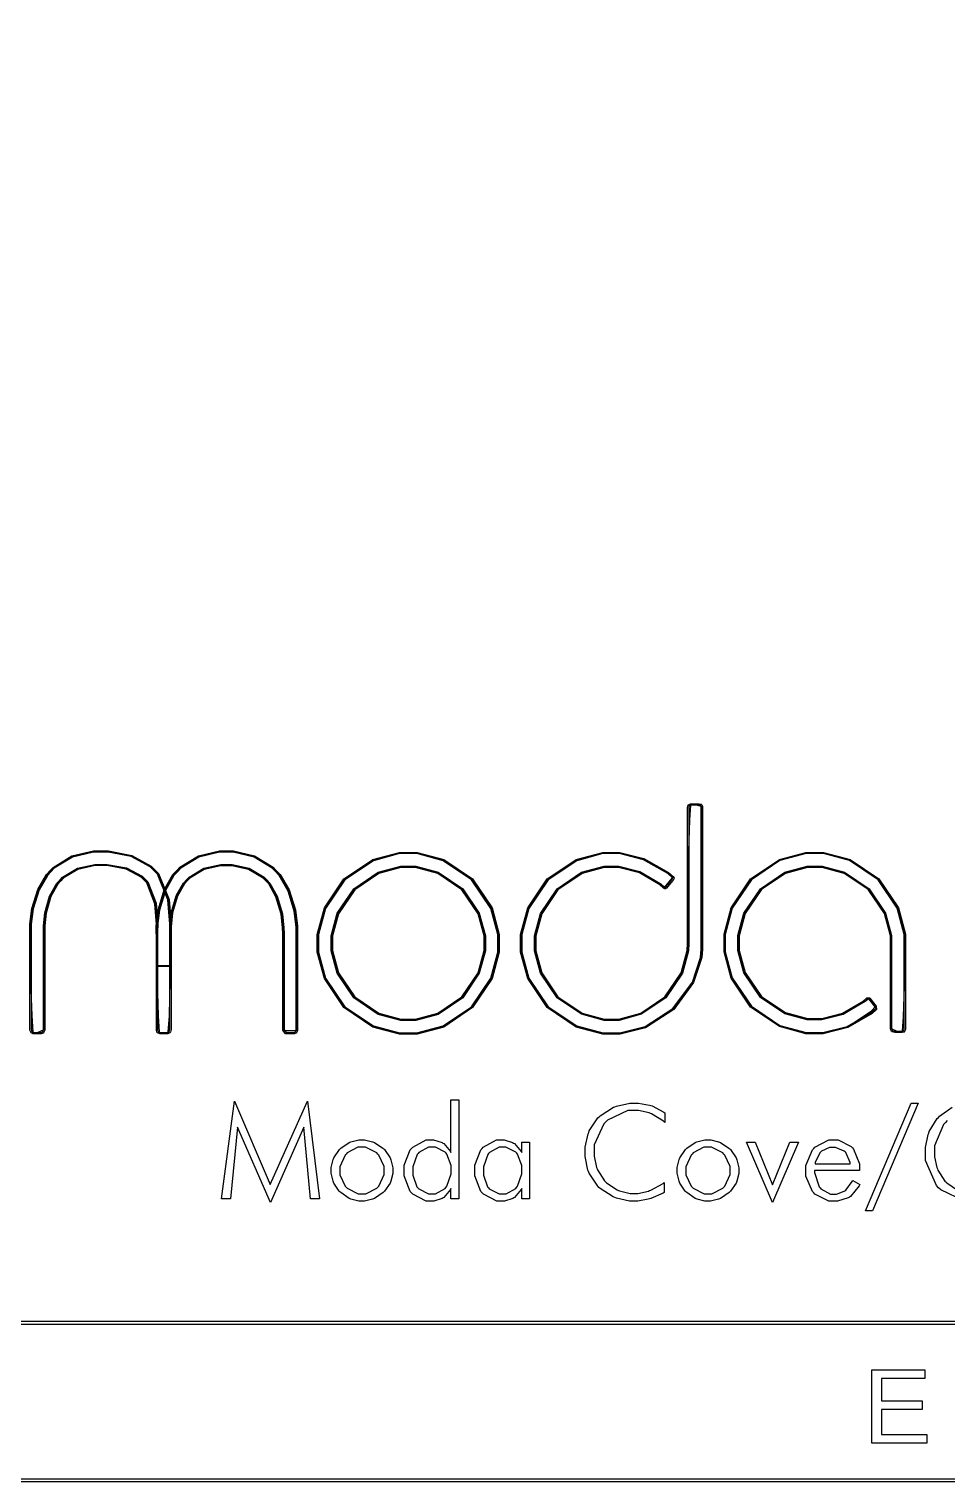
# Model space of a CAD drawing. Extents: x 0.54 to 10.46, y 0.74 to 7.76.
# Drawn here: x 8.456 to 9.43, y 0.739 to 2.281 of the extents above; entities that cross this region are included whole.
import ezdxf

# ---------------------------------------------------------------- set-up
doc = ezdxf.new("R2010")
doc.units = 0
doc.layers.get('0').update_dxf_attribs({"linetype": 'CONTINUOUS'})

msp = doc.modelspace()

# ---------------------------------------------------------------- linework, layer by layer
at = {"color": 0}
for points in [[(10.4631, 0.73899), (0.53689, 0.73899), (0.53646, 0.73899), (0.53516, 0.74029), (0.53516, 0.74072), (0.53516, 7.75928), (0.53516, 7.75971), (0.53646, 7.76101), (0.53689, 7.76101), (10.4631, 7.76101), (10.4635, 7.76101), (10.4648, 7.75971), (10.4648, 7.75928), (10.4648, 0.74072), (10.4648, 0.74029), (10.4635, 0.73899), (10.4631, 0.73899)], [(0.53863, 0.74246), (10.4614, 0.74246), (10.4614, 7.75754), (0.53863, 7.75754), (0.53863, 0.74246)], [(10.296, 0.90609), (0.87115, 0.90609), (0.87071, 0.90609), (0.86941, 0.90739), (0.86941, 0.90782), (0.86941, 7.59218), (0.86941, 7.59261), (0.87071, 7.59392), (0.87115, 7.59392), (10.296, 7.59392), (10.2964, 7.59392), (10.2977, 7.59261), (10.2977, 7.59218), (10.2977, 0.90782), (10.2977, 0.90739), (10.2964, 0.90609), (10.296, 0.90609)], [(0.87289, 0.90956), (10.2943, 0.90956), (10.2943, 7.59044), (0.87289, 7.59044), (0.87289, 0.90956)], [(9.074, 1.21419), (9.06456, 1.21419), (9.0364, 1.22184), (9.00569, 1.24251), (8.98503, 1.27322), (8.97743, 1.30138), (8.97743, 1.31071), (8.97743, 1.32015), (8.98503, 1.34831), (9.00569, 1.37902), (9.0364, 1.39968), (9.06456, 1.40728), (9.074, 1.40728), (9.08257, 1.40728), (9.10835, 1.40082), (9.1345, 1.38596), (9.13926, 1.38173), (9.13926, 1.38173), (9.14014, 1.38043), (9.14019, 1.38015), (9.14019, 1.37999), (9.13965, 1.37836), (9.13954, 1.3782), (9.13894, 1.3775), (9.1351, 1.37272), (9.13238, 1.3693), (9.13238, 1.3693), (9.13222, 1.36914), (9.13112, 1.36849), (9.13081, 1.36849), (9.13032, 1.36849), (9.12896, 1.36936), (9.12896, 1.36936), (9.12522, 1.37288), (9.10357, 1.38558), (9.08138, 1.39117), (9.074, 1.39117), (9.06614, 1.39117), (9.04269, 1.38487), (9.01708, 1.36762), (8.99983, 1.34201), (8.99354, 1.31858), (8.99354, 1.31071), (8.99354, 1.3029), (8.99983, 1.27946), (9.01708, 1.25391), (9.04269, 1.23665), (9.06614, 1.23031), (9.074, 1.23031), (9.08171, 1.23031), (9.10493, 1.23665), (9.13038, 1.25391), (9.14774, 1.27951), (9.15429, 1.30295), (9.1544, 1.31076), (9.15446, 1.31646), (9.15457, 1.34451), (9.15457, 1.35726), (9.15457, 1.36149), (9.15451, 1.45486), (9.15451, 1.45486), (9.15511, 1.45742), (9.15539, 1.45768), (9.15554, 1.4579), (9.15782, 1.45888), (9.15858, 1.45888), (9.16672, 1.45888), (9.16672, 1.45888), (9.16917, 1.45828), (9.16943, 1.45801), (9.1696, 1.45785), (9.17051, 1.45589), (9.17051, 1.45524), (9.17051, 1.30691), (9.17036, 1.30452), (9.16976, 1.29557), (9.16103, 1.2691), (9.13997, 1.2404), (9.10997, 1.22119), (9.08296, 1.21419), (9.074, 1.21419)], [(9.13883, 1.38124), (9.13444, 1.38509), (9.10921, 1.39968), (9.08279, 1.40657), (9.074, 1.40657), (9.06467, 1.40657), (9.03668, 1.39908), (9.00618, 1.37853), (8.98563, 1.34804), (8.97814, 1.3201), (8.97814, 1.31076), (8.97814, 1.30149), (8.98563, 1.27349), (9.00618, 1.243), (9.03668, 1.22244), (9.06467, 1.21484), (9.074, 1.21484), (9.08296, 1.21484), (9.10992, 1.22184), (9.13965, 1.24099), (9.16049, 1.26953), (9.16906, 1.29574), (9.16965, 1.30458), (9.16971, 1.30518), (9.16971, 1.31174), (9.16976, 1.3291), (9.16982, 1.3533), (9.16982, 1.38081), (9.16982, 1.40815), (9.16982, 1.43201), (9.16982, 1.44883), (9.16986, 1.45518), (9.16986, 1.45518), (9.16906, 1.45594), (9.16303, 1.45785), (9.15858, 1.45822), (9.15858, 1.45822), (9.15771, 1.45742), (9.15662, 1.44174), (9.15565, 1.40864), (9.15528, 1.37614), (9.15528, 1.36144), (9.15528, 1.36144), (9.15528, 1.36144), (9.15528, 1.34473), (9.15517, 1.31652), (9.15511, 1.31076), (9.155, 1.3029), (9.14844, 1.27924), (9.13108, 1.25347), (9.10542, 1.23606), (9.08182, 1.22966), (9.074, 1.22966), (9.06608, 1.22966), (9.04243, 1.23606), (9.0166, 1.25347), (8.99918, 1.27924), (8.99283, 1.3029), (8.99283, 1.31076), (8.99283, 1.31868), (8.99918, 1.34234), (9.0166, 1.36811), (9.04243, 1.38552), (9.06608, 1.39187), (9.074, 1.39187), (9.08154, 1.39187), (9.10433, 1.38601), (9.12582, 1.37326), (9.12944, 1.36985), (9.13004, 1.36985), (9.13829, 1.37988), (9.13883, 1.38124)], [(9.074, 1.40593), (9.06472, 1.40593), (9.03694, 1.39844), (9.00667, 1.37804), (8.98628, 1.34777), (8.97879, 1.31999), (8.97879, 1.31071), (8.97879, 1.30149), (8.98628, 1.27371), (9.00667, 1.24349), (9.03694, 1.22309), (9.06472, 1.21555), (9.074, 1.21555), (9.08285, 1.21555), (9.10949, 1.22249), (9.139, 1.24137), (9.15978, 1.26964), (9.16835, 1.29579), (9.16894, 1.30463), (9.16917, 1.30697), (9.16917, 1.45524), (9.16917, 1.45568), (9.16862, 1.45692), (9.16851, 1.45697), (9.16835, 1.45714), (9.16683, 1.45751), (9.16683, 1.45751), (9.15858, 1.45751), (9.15804, 1.45751), (9.15653, 1.45692), (9.15642, 1.45676), (9.15625, 1.4566), (9.15593, 1.45497), (9.15593, 1.45497), (9.15597, 1.36149), (9.15597, 1.35726), (9.15597, 1.34451), (9.15588, 1.31641), (9.15582, 1.31071), (9.15571, 1.30279), (9.14903, 1.27892), (9.13135, 1.25293), (9.10547, 1.23541), (9.08188, 1.22895), (9.074, 1.22895), (9.06603, 1.22895), (9.04215, 1.23541), (9.01617, 1.25293), (8.99858, 1.27892), (8.99219, 1.30279), (8.99219, 1.31071), (8.99219, 1.31868), (8.99858, 1.34256), (9.01617, 1.36854), (9.04215, 1.38612), (9.06603, 1.39253), (9.074, 1.39253), (9.08149, 1.39253), (9.10406, 1.38683), (9.12614, 1.37392), (9.12993, 1.37033), (9.12993, 1.37033), (9.13058, 1.36985), (9.13081, 1.36985), (9.13086, 1.36985), (9.13097, 1.36985), (9.13124, 1.37012), (9.13129, 1.37017), (9.13129, 1.37017), (9.134, 1.37353), (9.13786, 1.37831), (9.13846, 1.37902), (9.13851, 1.37912), (9.13878, 1.37994), (9.13878, 1.37999), (9.13872, 1.3801), (9.1384, 1.38064), (9.1384, 1.38064), (9.13835, 1.3807), (9.13362, 1.38482), (9.10786, 1.39953), (9.08247, 1.40593), (9.074, 1.40593)], [(8.46886, 1.21468), (8.46875, 1.21468), (8.46847, 1.21468), (8.46847, 1.21468), (8.46121, 1.21468), (8.46044, 1.21468), (8.45833, 1.21571), (8.45817, 1.21587), (8.45779, 1.21625), (8.45692, 1.2187), (8.45692, 1.21951), (8.45692, 1.3227), (8.45682, 1.32373), (8.45692, 1.33122), (8.45893, 1.34771), (8.46528, 1.368), (8.47433, 1.38363), (8.47835, 1.38786), (8.48156, 1.39133), (8.50151, 1.40354), (8.52431, 1.40881), (8.53196, 1.40881), (8.54015, 1.40881), (8.56489, 1.40403), (8.58539, 1.39279), (8.58854, 1.3896), (8.59321, 1.38487), (8.60471, 1.35731), (8.60678, 1.33122), (8.60672, 1.32715), (8.60667, 1.32552), (8.60667, 1.32487), (8.60667, 1.32341), (8.60667, 1.32292), (8.60667, 1.21913), (8.60667, 1.21913), (8.6059, 1.21631), (8.60562, 1.21593), (8.60542, 1.21577), (8.60314, 1.21468), (8.60237, 1.21468), (8.59543, 1.21468), (8.59457, 1.21468), (8.59218, 1.21577), (8.59201, 1.21598), (8.59169, 1.21631), (8.59099, 1.21843), (8.59099, 1.21913), (8.59099, 1.32292), (8.59099, 1.32406), (8.59099, 1.32693), (8.59104, 1.32731), (8.5911, 1.33078), (8.58957, 1.35281), (8.58094, 1.375), (8.57742, 1.37858), (8.57503, 1.38102), (8.55881, 1.38954), (8.53863, 1.39318), (8.53196, 1.39318), (8.52593, 1.39318), (8.50786, 1.38921), (8.49229, 1.37988), (8.48981, 1.37723), (8.48643, 1.3737), (8.47906, 1.36035), (8.47401, 1.34288), (8.47254, 1.32916), (8.47254, 1.32487), (8.47254, 1.32341), (8.47254, 1.21935), (8.47254, 1.21843), (8.47136, 1.21571), (8.47114, 1.21549), (8.47092, 1.21533), (8.46886, 1.21468), (8.46886, 1.21468)], [(8.60237, 1.21539), (8.59543, 1.21539), (8.59446, 1.21631), (8.59326, 1.23378), (8.59213, 1.27056), (8.59174, 1.30664), (8.59169, 1.32292), (8.59169, 1.32292), (8.59174, 1.32753), (8.59022, 1.35243), (8.58149, 1.37543), (8.5779, 1.37907), (8.57547, 1.38151), (8.55908, 1.39014), (8.53874, 1.39382), (8.53201, 1.39382), (8.52587, 1.39382), (8.50754, 1.38981), (8.49181, 1.38043), (8.48931, 1.37771), (8.48589, 1.37413), (8.4784, 1.36062), (8.47331, 1.34299), (8.47185, 1.3291), (8.47185, 1.32482), (8.47185, 1.32335), (8.47185, 1.21935), (8.47103, 1.21837), (8.46528, 1.21593), (8.46121, 1.21539), (8.46121, 1.21539), (8.46029, 1.21642), (8.4591, 1.23394), (8.45801, 1.27062), (8.45762, 1.30653), (8.45757, 1.3227), (8.45757, 1.3227), (8.45751, 1.32362), (8.45757, 1.331), (8.45958, 1.34733), (8.46588, 1.36762), (8.47483, 1.38319), (8.47885, 1.38742), (8.48204, 1.3909), (8.50185, 1.40294), (8.52447, 1.4081), (8.53201, 1.4081), (8.54015, 1.4081), (8.56461, 1.40332), (8.5849, 1.39225), (8.58806, 1.38911), (8.59267, 1.38444), (8.60406, 1.35715), (8.60607, 1.33122), (8.60601, 1.32715), (8.60596, 1.32612), (8.6059, 1.30843), (8.60547, 1.2711), (8.60444, 1.23389), (8.60325, 1.21636), (8.60237, 1.21539)], [(8.53196, 1.40744), (8.52447, 1.40744), (8.50206, 1.40229), (8.48247, 1.39035), (8.47933, 1.38694), (8.47537, 1.38276), (8.46653, 1.3674), (8.46029, 1.34738), (8.45828, 1.33116), (8.45822, 1.32378), (8.45828, 1.32275), (8.45828, 1.21946), (8.45828, 1.21946), (8.45893, 1.21712), (8.45921, 1.21685), (8.45931, 1.21674), (8.46072, 1.21609), (8.46121, 1.21609), (8.46858, 1.21609), (8.46897, 1.21609), (8.47011, 1.21647), (8.47026, 1.21658), (8.47038, 1.21674), (8.47114, 1.2187), (8.47114, 1.21935), (8.47114, 1.32335), (8.47114, 1.32482), (8.47114, 1.32916), (8.47265, 1.34315), (8.47781, 1.36095), (8.48535, 1.37457), (8.48882, 1.3782), (8.49138, 1.38091), (8.50726, 1.39046), (8.52576, 1.39453), (8.53196, 1.39453), (8.53879, 1.39453), (8.55935, 1.39079), (8.5759, 1.38205), (8.5784, 1.37956), (8.58203, 1.37587), (8.59093, 1.35319), (8.59244, 1.33084), (8.59244, 1.32731), (8.59239, 1.32693), (8.59239, 1.32395), (8.59239, 1.32292), (8.59239, 1.21908), (8.59239, 1.21853), (8.59283, 1.21712), (8.59304, 1.21691), (8.59315, 1.2168), (8.59483, 1.21609), (8.59543, 1.21609), (8.60237, 1.21609), (8.60292, 1.21609), (8.60444, 1.21674), (8.6046, 1.21685), (8.60476, 1.21707), (8.60525, 1.21908), (8.60525, 1.21908), (8.60525, 1.32292), (8.60525, 1.32357), (8.60525, 1.32503), (8.60525, 1.32552), (8.60531, 1.32715), (8.60536, 1.33116), (8.60335, 1.35693), (8.59213, 1.38401), (8.58757, 1.38862), (8.58447, 1.39176), (8.56435, 1.40272), (8.54004, 1.40744), (8.53196, 1.40744)], [(8.73687, 1.21457), (8.73671, 1.21457), (8.73639, 1.21463), (8.73639, 1.21463), (8.72928, 1.21463), (8.72819, 1.21463), (8.7251, 1.21853), (8.7251, 1.21886), (8.7251, 1.32064), (8.7251, 1.32102), (8.72499, 1.32726), (8.72331, 1.34185), (8.71789, 1.36003), (8.71024, 1.37375), (8.70676, 1.37739), (8.70426, 1.38005), (8.68892, 1.38921), (8.67122, 1.39313), (8.66536, 1.39313), (8.65944, 1.39313), (8.64188, 1.38921), (8.62663, 1.38005), (8.62418, 1.37744), (8.62082, 1.37386), (8.61344, 1.36062), (8.60824, 1.34294), (8.60661, 1.32834), (8.60656, 1.32167), (8.60661, 1.32075), (8.60667, 1.32026), (8.60667, 1.28668), (8.60667, 1.28651), (8.60612, 1.28597), (8.60596, 1.28597), (8.59169, 1.28597), (8.59147, 1.28597), (8.59099, 1.28651), (8.59099, 1.28668), (8.59099, 1.32004), (8.59093, 1.32113), (8.59093, 1.32894), (8.59293, 1.34625), (8.59933, 1.36746), (8.60861, 1.38368), (8.61274, 1.38807), (8.61594, 1.39154), (8.63558, 1.4036), (8.65788, 1.40881), (8.66536, 1.40881), (8.67279, 1.40881), (8.69515, 1.4036), (8.71496, 1.39154), (8.71821, 1.38807), (8.72239, 1.38368), (8.73182, 1.3674), (8.7385, 1.34625), (8.74067, 1.32894), (8.74078, 1.32113), (8.74078, 1.32004), (8.74078, 1.21891), (8.74078, 1.21804), (8.73964, 1.21566), (8.73942, 1.21544), (8.73921, 1.21528), (8.73742, 1.21457), (8.73687, 1.21457)], [(8.74007, 1.21891), (8.74007, 1.32004), (8.74007, 1.32096), (8.73996, 1.32861), (8.73785, 1.34581), (8.73122, 1.36697), (8.72185, 1.38319), (8.71772, 1.38759), (8.71446, 1.391), (8.69488, 1.403), (8.67275, 1.4081), (8.66536, 1.4081), (8.65799, 1.4081), (8.63585, 1.403), (8.61638, 1.391), (8.61322, 1.38759), (8.6091, 1.38325), (8.59999, 1.36708), (8.59358, 1.34592), (8.59164, 1.32872), (8.59164, 1.32102), (8.59169, 1.31999), (8.59169, 1.28668), (8.60596, 1.28668), (8.60596, 1.32026), (8.60596, 1.32189), (8.6059, 1.32666), (8.60736, 1.34147), (8.61253, 1.36008), (8.62017, 1.37413), (8.62369, 1.37788), (8.62614, 1.38053), (8.6416, 1.38986), (8.6594, 1.39382), (8.66536, 1.39382), (8.67128, 1.39382), (8.68918, 1.38981), (8.70475, 1.38048), (8.70731, 1.37782), (8.71083, 1.37408), (8.71864, 1.36003), (8.72407, 1.34142), (8.72569, 1.32677), (8.72581, 1.32221), (8.72581, 1.32064), (8.72581, 1.21891), (8.72667, 1.21804), (8.73915, 1.21804), (8.74007, 1.21891)], [(8.66536, 1.39453), (8.67139, 1.39453), (8.68946, 1.39046), (8.70524, 1.38102), (8.70779, 1.37831), (8.71132, 1.37462), (8.71912, 1.36068), (8.72467, 1.34218), (8.7264, 1.32731), (8.72651, 1.32102), (8.72651, 1.32064), (8.72646, 1.21891), (8.72646, 1.21886), (8.72857, 1.21598), (8.72928, 1.21598), (8.73649, 1.21598), (8.73699, 1.21598), (8.73833, 1.21636), (8.73856, 1.21652), (8.73867, 1.21663), (8.73936, 1.21837), (8.73936, 1.21891), (8.73936, 1.32004), (8.73936, 1.32048), (8.73926, 1.32775), (8.73725, 1.34478), (8.73074, 1.36627), (8.72136, 1.38276), (8.71718, 1.38715), (8.71397, 1.39051), (8.69461, 1.40235), (8.67264, 1.40744), (8.66536, 1.40744), (8.65804, 1.40744), (8.63613, 1.40235), (8.61686, 1.39051), (8.61372, 1.3871), (8.60965, 1.38276), (8.60058, 1.36681), (8.59424, 1.34592), (8.59233, 1.32888), (8.59229, 1.32113), (8.59239, 1.32004), (8.59239, 1.28733), (8.60525, 1.28733), (8.60525, 1.32069), (8.60519, 1.32167), (8.60525, 1.32845), (8.60688, 1.34326), (8.61219, 1.36127), (8.61979, 1.37473), (8.62321, 1.37836), (8.62571, 1.38108), (8.64133, 1.39051), (8.65935, 1.39453), (8.66536, 1.39453)], [(8.85829, 1.21419), (8.84885, 1.21419), (8.82069, 1.22184), (8.78999, 1.24251), (8.76932, 1.27322), (8.76172, 1.30138), (8.76172, 1.31071), (8.76172, 1.32015), (8.76932, 1.34831), (8.78999, 1.37902), (8.82069, 1.39968), (8.84885, 1.40728), (8.85829, 1.40728), (8.86768, 1.40728), (8.89583, 1.39968), (8.92654, 1.37902), (8.94721, 1.34831), (8.95486, 1.32015), (8.95486, 1.31071), (8.95486, 1.30138), (8.94721, 1.27322), (8.92654, 1.24251), (8.89583, 1.22184), (8.86768, 1.21419), (8.85829, 1.21419)], [(8.85829, 1.40657), (8.84896, 1.40657), (8.82101, 1.39908), (8.79053, 1.37853), (8.76997, 1.34804), (8.76243, 1.3201), (8.76243, 1.31076), (8.76243, 1.30149), (8.76997, 1.27349), (8.79053, 1.243), (8.82101, 1.22244), (8.84896, 1.2149), (8.85829, 1.2149), (8.86757, 1.2149), (8.89556, 1.22244), (8.926, 1.243), (8.94656, 1.27349), (8.95415, 1.30149), (8.95415, 1.31076), (8.95415, 1.3201), (8.94656, 1.34804), (8.926, 1.37853), (8.89556, 1.39908), (8.86757, 1.40657), (8.85829, 1.40657)], [(8.85829, 1.40593), (8.84901, 1.40593), (8.82124, 1.39844), (8.79101, 1.37804), (8.77061, 1.34777), (8.76313, 1.31999), (8.76313, 1.31071), (8.76313, 1.30149), (8.77061, 1.27371), (8.79101, 1.24349), (8.82124, 1.22309), (8.84901, 1.21555), (8.85829, 1.21555), (8.86751, 1.21555), (8.89529, 1.22309), (8.92551, 1.24349), (8.9459, 1.27371), (8.95344, 1.30149), (8.95344, 1.31071), (8.95344, 1.31999), (8.9459, 1.34777), (8.92551, 1.37804), (8.89529, 1.39844), (8.86751, 1.40593), (8.85829, 1.40593)], [(9.28956, 1.21468), (9.28017, 1.21468), (9.25206, 1.22228), (9.22146, 1.24295), (9.20079, 1.2736), (9.19325, 1.30165), (9.19325, 1.31098), (9.19325, 1.32037), (9.20079, 1.34847), (9.22146, 1.37907), (9.25206, 1.39974), (9.28017, 1.40728), (9.28956, 1.40728), (9.29889, 1.40728), (9.32693, 1.39974), (9.35758, 1.37907), (9.37825, 1.34847), (9.38585, 1.32037), (9.38585, 1.31098), (9.38585, 1.22), (9.38585, 1.21924), (9.38476, 1.21707), (9.3846, 1.21685), (9.38428, 1.21658), (9.38232, 1.21593), (9.38172, 1.21593), (9.37429, 1.21593), (9.37429, 1.21593), (9.37147, 1.2168), (9.37115, 1.21707), (9.37088, 1.21728), (9.36974, 1.22005), (9.36974, 1.22092), (9.36974, 1.31098), (9.36974, 1.31879), (9.36339, 1.34223), (9.34619, 1.36773), (9.32069, 1.38493), (9.29731, 1.39122), (9.28956, 1.39122), (9.28174, 1.39122), (9.25836, 1.38493), (9.23286, 1.36773), (9.21565, 1.34223), (9.20936, 1.31879), (9.20936, 1.31098), (9.20936, 1.30322), (9.21565, 1.27984), (9.23286, 1.25434), (9.25836, 1.23714), (9.28174, 1.23079), (9.28956, 1.23079), (9.29693, 1.23079), (9.31912, 1.23649), (9.34088, 1.24924), (9.34462, 1.25277), (9.34478, 1.25293), (9.34754, 1.25298), (9.34782, 1.25266), (9.35465, 1.24419), (9.35465, 1.24419), (9.35465, 1.24414), (9.35465, 1.24414), (9.35482, 1.24392), (9.35504, 1.24051), (9.35476, 1.24018), (9.35026, 1.23611), (9.32449, 1.2213), (9.29829, 1.21468), (9.28956, 1.21468)], [(9.35406, 1.24376), (9.34728, 1.25223), (9.3431, 1.24881), (9.32021, 1.23606), (9.29719, 1.23009), (9.28956, 1.23009), (9.28168, 1.23009), (9.25808, 1.23649), (9.23236, 1.25385), (9.215, 1.27957), (9.20865, 1.30317), (9.20865, 1.31098), (9.20865, 1.3189), (9.215, 1.3425), (9.23236, 1.36822), (9.25808, 1.38558), (9.28168, 1.39193), (9.28956, 1.39193), (9.29736, 1.39193), (9.32096, 1.38558), (9.34668, 1.36822), (9.36404, 1.3425), (9.37044, 1.3189), (9.37044, 1.31098), (9.37044, 1.22092), (9.37136, 1.21989), (9.37756, 1.21718), (9.38178, 1.21663), (9.38178, 1.21663), (9.3826, 1.2175), (9.38368, 1.23286), (9.38471, 1.26514), (9.3851, 1.29677), (9.38514, 1.31098), (9.38514, 1.31098), (9.38514, 1.32031), (9.37761, 1.3482), (9.3571, 1.37858), (9.32667, 1.39914), (9.29883, 1.40663), (9.28956, 1.40663), (9.28022, 1.40663), (9.25233, 1.39914), (9.22194, 1.37858), (9.20144, 1.3482), (9.19396, 1.32031), (9.19396, 1.31098), (9.19396, 1.3017), (9.20144, 1.27387), (9.22194, 1.24343), (9.25233, 1.22293), (9.28022, 1.21539), (9.28956, 1.21539), (9.29833, 1.21539), (9.32482, 1.22255), (9.34983, 1.23909), (9.35406, 1.24376)], [(9.28956, 1.40593), (9.28028, 1.40593), (9.25261, 1.39849), (9.22244, 1.37809), (9.20204, 1.34793), (9.19461, 1.32026), (9.19461, 1.31098), (9.19461, 1.30176), (9.20204, 1.27409), (9.22244, 1.24392), (9.25261, 1.22358), (9.28028, 1.21609), (9.28956, 1.21609), (9.29813, 1.21609), (9.324, 1.2226), (9.34939, 1.23725), (9.35379, 1.24127), (9.35394, 1.24143), (9.35351, 1.24333), (9.35351, 1.24333), (9.34674, 1.25179), (9.34662, 1.25195), (9.34549, 1.25168), (9.34549, 1.25168), (9.34169, 1.2481), (9.31967, 1.23519), (9.29704, 1.22944), (9.28956, 1.22944), (9.28157, 1.22944), (9.25782, 1.23589), (9.23188, 1.25336), (9.21436, 1.2793), (9.20796, 1.30306), (9.20796, 1.31098), (9.20796, 1.31896), (9.21436, 1.34272), (9.23188, 1.36865), (9.25782, 1.38618), (9.28157, 1.39258), (9.28956, 1.39258), (9.29747, 1.39258), (9.32124, 1.38618), (9.34717, 1.36865), (9.36464, 1.34272), (9.3711, 1.31896), (9.3711, 1.31098), (9.3711, 1.22092), (9.3711, 1.22022), (9.3719, 1.21826), (9.37207, 1.2181), (9.37229, 1.21794), (9.37375, 1.21734), (9.37429, 1.21734), (9.38178, 1.21734), (9.38222, 1.21734), (9.38346, 1.21772), (9.38368, 1.21788), (9.38379, 1.21799), (9.38444, 1.21951), (9.38444, 1.22), (9.38444, 1.31098), (9.38444, 1.32026), (9.37696, 1.34793), (9.35661, 1.37809), (9.32644, 1.39849), (9.29878, 1.40593), (9.28956, 1.40593)], [(8.85829, 1.2289), (8.85032, 1.2289), (8.82644, 1.23535), (8.80046, 1.25293), (8.78288, 1.27897), (8.77647, 1.30284), (8.77647, 1.31076), (8.77647, 1.31874), (8.78288, 1.34261), (8.80046, 1.3686), (8.82644, 1.38612), (8.85032, 1.39253), (8.85829, 1.39253), (8.86621, 1.39253), (8.89008, 1.38612), (8.91607, 1.3686), (8.93365, 1.34261), (8.94011, 1.31874), (8.94011, 1.31076), (8.94011, 1.30284), (8.93365, 1.27897), (8.91607, 1.25293), (8.89008, 1.23535), (8.86621, 1.2289), (8.85829, 1.2289)], [(8.85829, 1.2296), (8.85037, 1.2296), (8.82671, 1.236), (8.80094, 1.25342), (8.78353, 1.27924), (8.77718, 1.3029), (8.77718, 1.31076), (8.77718, 1.31868), (8.78353, 1.34234), (8.80094, 1.36811), (8.82671, 1.38552), (8.85037, 1.39187), (8.85829, 1.39187), (8.86615, 1.39187), (8.88981, 1.38552), (8.91558, 1.36811), (8.933, 1.34234), (8.9394, 1.31868), (8.9394, 1.31076), (8.9394, 1.3029), (8.933, 1.27924), (8.91558, 1.25342), (8.88981, 1.236), (8.86615, 1.2296), (8.85829, 1.2296)], [(8.85829, 1.39117), (8.85042, 1.39117), (8.82699, 1.38487), (8.80143, 1.36762), (8.78418, 1.34207), (8.77789, 1.31863), (8.77789, 1.31076), (8.77789, 1.30295), (8.78418, 1.27951), (8.80143, 1.25391), (8.82699, 1.23665), (8.85042, 1.23031), (8.85829, 1.23031), (8.8661, 1.23031), (8.88954, 1.23665), (8.9151, 1.25391), (8.93235, 1.27951), (8.93869, 1.30295), (8.93869, 1.31076), (8.93869, 1.31863), (8.93235, 1.34207), (8.9151, 1.36762), (8.88954, 1.38487), (8.8661, 1.39117), (8.85829, 1.39117)], [(8.71197, 1.03575), (8.67708, 1.11545), (8.66954, 1.03961), (8.66026, 1.03961), (8.67378, 1.14312), (8.71181, 1.05474), (8.75125, 1.14312), (8.76406, 1.03961), (8.75472, 1.03961), (8.74735, 1.11545), (8.71197, 1.03575)], [(8.9036, 1.03961), (8.9036, 1.05062), (8.90306, 1.04953), (8.89611, 1.04102), (8.89524, 1.04042), (8.89432, 1.03988), (8.88553, 1.03695), (8.88265, 1.03695), (8.87739, 1.03695), (8.86307, 1.04438), (8.86176, 1.04584), (8.8604, 1.04736), (8.85389, 1.06386), (8.85389, 1.06934), (8.85389, 1.07525), (8.8604, 1.09136), (8.86171, 1.09288), (8.86296, 1.0944), (8.87711, 1.102), (8.88183, 1.102), (8.8851, 1.102), (8.8941, 1.09923), (8.89501, 1.09863), (8.89594, 1.09809), (8.90306, 1.0899), (8.9036, 1.08881), (8.9036, 1.14475), (8.91206, 1.14475), (8.91206, 1.03961), (8.9036, 1.03961)], [(9.13032, 1.12071), (9.12907, 1.1218), (9.11643, 1.12967), (9.11518, 1.13015), (9.11387, 1.1307), (9.10265, 1.13319), (9.0989, 1.13319), (9.09104, 1.13319), (9.06961, 1.12305), (9.0676, 1.12098), (9.0656, 1.11898), (9.05556, 1.09668), (9.05556, 1.08919), (9.05556, 1.0848), (9.058, 1.07286), (9.05854, 1.07151), (9.05903, 1.0702), (9.06646, 1.05854), (9.06749, 1.05751), (9.06847, 1.05653), (9.07986, 1.04899), (9.08117, 1.04845), (9.08242, 1.04796), (9.09381, 1.0453), (9.09765, 1.0453), (9.10183, 1.0453), (9.11301, 1.04774), (9.11436, 1.04823), (9.11572, 1.04872), (9.12853, 1.05593), (9.12978, 1.05686), (9.12978, 1.04628), (9.12853, 1.04557), (9.11561, 1.03982), (9.11426, 1.03939), (9.1129, 1.03901), (9.10178, 1.037), (9.0981, 1.037), (9.09293, 1.037), (9.0791, 1.0402), (9.07747, 1.04085), (9.07579, 1.0415), (9.06174, 1.05056), (9.0606, 1.0517), (9.05935, 1.0529), (9.05018, 1.06679), (9.04958, 1.06836), (9.04893, 1.06999), (9.0459, 1.08442), (9.0459, 1.08919), (9.0459, 1.0944), (9.04904, 1.1084), (9.04969, 1.10997), (9.05029, 1.1116), (9.05951, 1.12543), (9.06071, 1.12657), (9.06185, 1.12771), (9.0759, 1.13666), (9.07758, 1.13726), (9.07921, 1.13791), (9.09338, 1.14117), (9.0981, 1.14117), (9.10249, 1.14117), (9.11431, 1.13894), (9.11567, 1.13851), (9.11703, 1.13807), (9.12929, 1.13157), (9.13043, 1.1307), (9.13032, 1.12071)], [(9.39193, 1.14111), (9.39925, 1.14111), (9.35069, 1.02675), (9.34332, 1.02675), (9.39193, 1.14111)], [(8.80886, 1.03695), (8.80578, 1.03695), (8.79747, 1.03912), (8.7965, 1.0395), (8.79551, 1.03993), (8.78657, 1.04606), (8.78581, 1.04682), (8.78504, 1.04758), (8.77924, 1.05615), (8.77886, 1.05713), (8.77843, 1.05811), (8.77647, 1.06673), (8.77647, 1.06961), (8.77647, 1.07275), (8.77849, 1.08111), (8.77892, 1.08209), (8.77929, 1.08306), (8.78515, 1.0918), (8.78592, 1.0925), (8.78668, 1.09332), (8.79546, 1.09918), (8.79644, 1.09956), (8.79742, 1.09999), (8.80599, 1.102), (8.80886, 1.102), (8.81201, 1.102), (8.82047, 1.09999), (8.8215, 1.09956), (8.82249, 1.09918), (8.83138, 1.09332), (8.83219, 1.0925), (8.83296, 1.09174), (8.83892, 1.08301), (8.83936, 1.08203), (8.83974, 1.08105), (8.84179, 1.07248), (8.84179, 1.06961), (8.84179, 1.06652), (8.83974, 1.05821), (8.83936, 1.05724), (8.83892, 1.05626), (8.83306, 1.04758), (8.83231, 1.04682), (8.83149, 1.04606), (8.82249, 1.03993), (8.8215, 1.0395), (8.82047, 1.03912), (8.81174, 1.03695), (8.80886, 1.03695)], [(8.97863, 1.03961), (8.97863, 1.05062), (8.97808, 1.04953), (8.97108, 1.04107), (8.97021, 1.04047), (8.96929, 1.03993), (8.96044, 1.03695), (8.95751, 1.03695), (8.95226, 1.03695), (8.93793, 1.04438), (8.93664, 1.04584), (8.93528, 1.04736), (8.92876, 1.06386), (8.92876, 1.06934), (8.92876, 1.07525), (8.93528, 1.09136), (8.93658, 1.09288), (8.93782, 1.0944), (8.95199, 1.102), (8.95671, 1.102), (8.96001, 1.102), (8.96897, 1.09923), (8.96994, 1.09863), (8.97086, 1.09809), (8.97808, 1.0899), (8.97863, 1.08881), (8.97863, 1.09977), (8.98693, 1.09977), (8.98693, 1.03961), (8.97863, 1.03961)], [(9.17594, 1.03695), (9.17285, 1.03695), (9.16461, 1.03912), (9.16363, 1.0395), (9.1626, 1.03993), (9.15365, 1.04606), (9.15289, 1.04682), (9.15213, 1.04758), (9.14632, 1.05615), (9.14594, 1.05713), (9.14551, 1.05811), (9.14361, 1.06673), (9.14361, 1.06961), (9.14361, 1.07275), (9.14561, 1.08111), (9.14606, 1.08209), (9.14643, 1.08306), (9.15224, 1.0918), (9.153, 1.0925), (9.15375, 1.09332), (9.16254, 1.09918), (9.16351, 1.09956), (9.1645, 1.09999), (9.17307, 1.102), (9.17594, 1.102), (9.1791, 1.102), (9.18756, 1.09999), (9.18858, 1.09956), (9.18956, 1.09918), (9.19846, 1.09332), (9.19928, 1.0925), (9.20003, 1.09174), (9.206, 1.08301), (9.20643, 1.08203), (9.20682, 1.08105), (9.20893, 1.07248), (9.20893, 1.06961), (9.20893, 1.06652), (9.20688, 1.05821), (9.20649, 1.05724), (9.20606, 1.05626), (9.20019, 1.04758), (9.19943, 1.04682), (9.19863, 1.04606), (9.18956, 1.03993), (9.18858, 1.0395), (9.18756, 1.03912), (9.17882, 1.03695), (9.17594, 1.03695)], [(9.21713, 1.09977), (9.22624, 1.09977), (9.24468, 1.0542), (9.26307, 1.09977), (9.27235, 1.09977), (9.24468, 1.03575), (9.21713, 1.09977)], [(9.33708, 1.06944), (9.28928, 1.06944), (9.28933, 1.06755), (9.29417, 1.0523), (9.29508, 1.05116), (9.29601, 1.05008), (9.30632, 1.04449), (9.30979, 1.04449), (9.31272, 1.04449), (9.32064, 1.04747), (9.3215, 1.04807), (9.32232, 1.04872), (9.32921, 1.05773), (9.32981, 1.05892), (9.33746, 1.05474), (9.33669, 1.05322), (9.32731, 1.04205), (9.32622, 1.04129), (9.32508, 1.04058), (9.31358, 1.03695), (9.30979, 1.03695), (9.30442, 1.03695), (9.28976, 1.04438), (9.28842, 1.04584), (9.28706, 1.04731), (9.28022, 1.06364), (9.28022, 1.06907), (9.28022, 1.07503), (9.287, 1.09142), (9.28836, 1.09294), (9.28971, 1.09446), (9.30453, 1.102), (9.30951, 1.102), (9.31451, 1.102), (9.32829, 1.09505), (9.32954, 1.09364), (9.33078, 1.09228), (9.33708, 1.07655), (9.33708, 1.07129), (9.33708, 1.06944)], [(8.80914, 1.04476), (8.81332, 1.04476), (8.82476, 1.05073), (8.8259, 1.05192), (8.82704, 1.05311), (8.83279, 1.06538), (8.83279, 1.06944), (8.83279, 1.07389), (8.8271, 1.08594), (8.82596, 1.08708), (8.82482, 1.08827), (8.81304, 1.09424), (8.80914, 1.09424), (8.8049, 1.09424), (8.79351, 1.08827), (8.79238, 1.08708), (8.79124, 1.08594), (8.78554, 1.07357), (8.78554, 1.06944), (8.78554, 1.0651), (8.79124, 1.05311), (8.79238, 1.05192), (8.79351, 1.05073), (8.80524, 1.04476), (8.80914, 1.04476)], [(8.86317, 1.06907), (8.86317, 1.06456), (8.86751, 1.05214), (8.86843, 1.05105), (8.86931, 1.05002), (8.87989, 1.04476), (8.88346, 1.04476), (8.88715, 1.04476), (8.89735, 1.05051), (8.89828, 1.05165), (8.89914, 1.05284), (8.90375, 1.06619), (8.90375, 1.07058), (8.90375, 1.07498), (8.89925, 1.08697), (8.89839, 1.088), (8.89746, 1.08908), (8.88704, 1.09435), (8.88357, 1.09435), (8.87983, 1.09435), (8.86957, 1.08876), (8.86865, 1.08762), (8.86774, 1.08653), (8.86317, 1.07346), (8.86317, 1.06907)], [(8.93804, 1.06907), (8.93804, 1.06456), (8.94239, 1.05214), (8.94331, 1.05105), (8.94417, 1.05002), (8.95475, 1.04476), (8.95833, 1.04476), (8.96203, 1.04476), (8.97233, 1.05051), (8.97325, 1.05165), (8.97418, 1.05284), (8.97874, 1.06619), (8.97874, 1.07058), (8.97874, 1.07498), (8.97418, 1.08697), (8.97331, 1.088), (8.97239, 1.08908), (8.96192, 1.09435), (8.95844, 1.09435), (8.95469, 1.09435), (8.94444, 1.08876), (8.94353, 1.08762), (8.9426, 1.08653), (8.93804, 1.07346), (8.93804, 1.06907)], [(9.17622, 1.04476), (9.18039, 1.04476), (9.19185, 1.05073), (9.19299, 1.05192), (9.19412, 1.05311), (9.19987, 1.06538), (9.19987, 1.06944), (9.19987, 1.07389), (9.19417, 1.08594), (9.19303, 1.08708), (9.19189, 1.08827), (9.18012, 1.09424), (9.17622, 1.09424), (9.17199, 1.09424), (9.1606, 1.08827), (9.15944, 1.08708), (9.15831, 1.08594), (9.15261, 1.07357), (9.15261, 1.06944), (9.15261, 1.0651), (9.15831, 1.05311), (9.15944, 1.05192), (9.1606, 1.05073), (9.17231, 1.04476), (9.17622, 1.04476)], [(9.32715, 1.07661), (9.32704, 1.07802), (9.32249, 1.08865), (9.32167, 1.08941), (9.32086, 1.09017), (9.31153, 1.09397), (9.30843, 1.09397), (9.30524, 1.09397), (9.29656, 1.09001), (9.29574, 1.08919), (9.29486, 1.08843), (9.28993, 1.07791), (9.28982, 1.07661), (9.32715, 1.07661)], [(9.35021, 0.78027), (9.35021, 0.85807), (9.40647, 0.85807), (9.40647, 0.8489), (9.36046, 0.8489), (9.36046, 0.82509), (9.40354, 0.82509), (9.40354, 0.81592), (9.36046, 0.81592), (9.36046, 0.78944), (9.40826, 0.78944), (9.40826, 0.78027), (9.35021, 0.78027)]]:
    msp.add_lwpolyline(points, close=True, dxfattribs=at)
for points in [[(9.44829, 1.03695), (9.42324, 1.04894), (9.4209, 1.05132), (9.41857, 1.05377), (9.40696, 1.08024), (9.40696, 1.08903), (9.40696, 1.09413), (9.40989, 1.10775), (9.41049, 1.10932), (9.41103, 1.11095), (9.41949, 1.12473), (9.42062, 1.12587), (9.42182, 1.12717), (9.43533, 1.13677)], [(9.43012, 1.12256), (9.42822, 1.12044), (9.42626, 1.11838), (9.41661, 1.0957), (9.41661, 1.08811), (9.41661, 1.08393), (9.41917, 1.0727), (9.41971, 1.07134), (9.42019, 1.07004), (9.42768, 1.05843), (9.42871, 1.0574), (9.42969, 1.05642), (9.44081, 1.04888)]]:
    msp.add_lwpolyline(points, dxfattribs=at)

doc.saveas('drawing.dxf')
